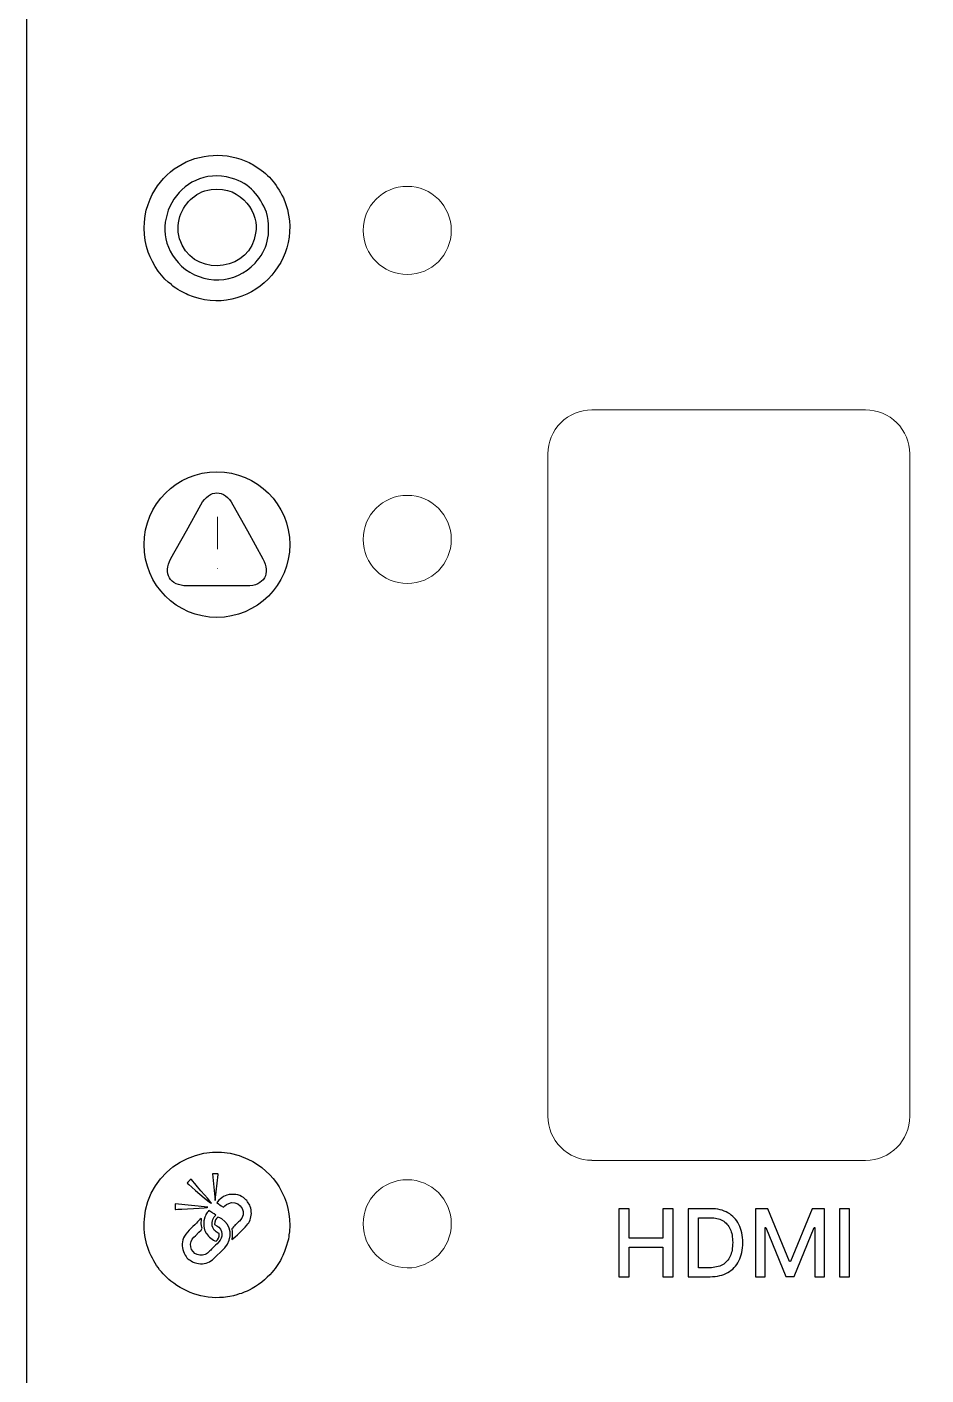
# Model space of a CAD drawing. Header units: millimetres. Extents: x -18 to 18, y -61 to 61.
# Drawn here: x -18.5 to 1.87, y -13.36 to 17.17 of the extents above; entities that cross this region are included whole.
import ezdxf

# ---------------------------------------------------------------- set-up
doc = ezdxf.new("R2010")
doc.units = ezdxf.units.MM
doc.header["$MEASUREMENT"] = 0
doc.layers.add('Layer 1', color=7, linetype='Continuous')

msp = doc.modelspace()

# ---------------------------------------------------------------- linework, layer by layer
at = {"layer": 'Layer 1', "color": 2}
msp.add_open_spline([(18.4995, 61.0002), (18.4995, 61.0002), (-18.4996, 61.0002), (-18.4996, 61.0002), (-18.4996, 61.0002), (-18.4996, 61.0002), (-18.4996, -61.0002), (-18.4996, -61.0002), (-18.4996, -61.0002), (-18.4996, -61.0002), (18.4995, -61.0002), (18.4995, -61.0002), (18.4995, -61.0002), (18.4995, -61.0002), (18.4995, 61.0002), (18.4995, 61.0002)], degree=3, knots=[0, 0, 0, 0, 0.2, 0.2, 0.2, 0.2, 0.4, 0.4, 0.4, 0.4, 0.6, 0.6, 0.6, 0.6, 1, 1, 1, 1], dxfattribs=at)
at = {"layer": 'Layer 1', "lineweight": 5}
for points in [[(-18.4996, 59.5009), (-18.4996, 59.5009), (-18.4996, -59.4974), (-18.4996, -59.4974)], [(0.501, 8.5), (0.501, 8.5), (-5.7007, 8.5), (-5.7007, 8.5)], [(-6.6991, 7.5018), (-6.6991, 7.5018), (-6.6991, -7.4982), (-6.6991, -7.4982)], [(1.4994, -7.4982), (1.4994, -7.4982), (1.4994, 7.5018), (1.4994, 7.5018)], [(0.501, -8.5), (1.0549, -8.5), (1.4994, -8.052), (1.4994, -7.5018)], [(-5.7007, -8.5), (-5.7007, -8.5), (0.501, -8.5), (0.501, -8.5)]]:
    msp.add_open_spline(points, degree=3, dxfattribs=at)
at = {"layer": 'Layer 1'}
for points, knots in [([(-13.3631, 14.0443), (-13.4449, 14.0951), (-13.554, 14.1427), (-13.6564, 14.1766), (-13.6564, 14.1766), (-14.1884, 14.3636), (-14.8125, 14.2514), (-15.2457, 13.8912), (-15.2457, 13.8912), (-15.4743, 13.7011), (-15.6413, 13.4767), (-15.7573, 13.1539), (-15.7573, 13.1539), (-15.8767, 12.8208), (-15.8732, 12.4064), (-15.7505, 12.0698), (-15.7505, 12.0698), (-15.6549, 11.8014), (-15.4231, 11.4479), (-15.2219, 11.3392), (-15.2219, 11.3392), (-15.2081, 11.3152), (-15.2389, 11.3459), (-15.1945, 11.305), (-15.1945, 11.305), (-15.1229, 11.2404), (-14.9456, 11.1487), (-14.8569, 11.1082), (-14.8569, 11.1082), (-13.4961, 10.5134), (-12.0841, 11.9135), (-12.6912, 13.2999), (-12.6912, 13.2999), (-12.8583, 13.6366), (-13.0356, 13.8471), (-13.3631, 14.0443)], [0, 0, 0, 0, 0.1, 0.1, 0.1, 0.1, 0.2, 0.2, 0.2, 0.2, 0.3, 0.3, 0.3, 0.3, 0.4, 0.4, 0.4, 0.4, 0.5, 0.5, 0.5, 0.5, 0.6, 0.6, 0.6, 0.6, 0.7, 0.7, 0.7, 0.7, 0.8, 0.8, 0.8, 0.8, 1, 1, 1, 1]), ([(-14.9967, 11.7572), (-15.8937, 12.5863), (-15.0649, 14.0884), (-13.8712, 13.7487), (-13.8712, 13.7487), (-13.4244, 13.6227), (-13.2368, 13.344), (-13.0732, 12.9772), (-13.0732, 12.9772), (-12.9537, 12.4607), (-13.0561, 12.1308), (-13.3324, 11.8218), (-13.3324, 11.8218), (-13.7655, 11.3392), (-14.5295, 11.3255), (-14.9967, 11.7572)], [0, 0, 0, 0, 0.2, 0.2, 0.2, 0.2, 0.4, 0.4, 0.4, 0.4, 0.6, 0.6, 0.6, 0.6, 1, 1, 1, 1]), ([(-13.3187, 12.5048), (-13.2267, 12.8988), (-13.612, 13.5924), (-14.3248, 13.4904), (-14.3248, 13.4904), (-14.5397, 13.4598), (-14.6728, 13.3747), (-14.7921, 13.2626), (-14.7921, 13.2626), (-15.0411, 13.0382), (-15.1775, 12.6202), (-14.9831, 12.2296), (-14.9831, 12.2296), (-14.6249, 11.4888), (-13.4143, 11.6655), (-13.3187, 12.5048)], [0, 0, 0, 0, 0.2, 0.2, 0.2, 0.2, 0.4, 0.4, 0.4, 0.4, 0.6, 0.6, 0.6, 0.6, 1, 1, 1, 1]), ([(-14.1956, 3.7977), (-13.2847, 3.7977), (-12.5464, 4.5361), (-12.5464, 5.4469), (-12.5464, 5.4469), (-12.5464, 6.3577), (-13.2847, 7.0961), (-14.1956, 7.0961), (-14.1956, 7.0961), (-15.1064, 7.0961), (-15.8448, 6.3577), (-15.8448, 5.4469), (-15.8448, 5.4469), (-15.8448, 4.5361), (-15.1064, 3.7977), (-14.1956, 3.7977)], [0, 0, 0, 0, 0.2, 0.2, 0.2, 0.2, 0.4, 0.4, 0.4, 0.4, 0.6, 0.6, 0.6, 0.6, 1, 1, 1, 1]), ([(-14.8744, 4.5131), (-14.8744, 4.5131), (-14.1959, 4.5131), (-14.1959, 4.5131), (-14.1959, 4.5131), (-14.1959, 4.5131), (-14.1959, 4.5117), (-14.1959, 4.5117), (-14.1959, 4.5117), (-14.1959, 4.5117), (-13.5173, 4.5117), (-13.5173, 4.5117), (-13.5173, 4.5117), (-13.1299, 4.5117), (-12.9664, 4.7897), (-13.1544, 5.1286), (-13.1544, 5.1286), (-13.1544, 5.1286), (-13.5039, 5.7579), (-13.5039, 5.7579), (-13.5039, 5.7579), (-13.5039, 5.7579), (-13.8331, 6.3503), (-13.8331, 6.3503), (-13.8331, 6.3503), (-14.0324, 6.7098), (-14.3593, 6.7098), (-14.5587, 6.3503), (-14.5587, 6.3503), (-14.5587, 6.3503), (-14.8879, 5.759), (-14.8879, 5.759), (-14.8879, 5.759), (-14.8879, 5.759), (-15.2372, 5.1301), (-15.2372, 5.1301), (-15.2372, 5.1301), (-15.4253, 4.7907), (-15.2631, 4.5131), (-14.8744, 4.5131)], [0, 0, 0, 0, 0.0909091, 0.0909091, 0.0909091, 0.0909091, 0.1818182, 0.1818182, 0.1818182, 0.1818182, 0.2727273, 0.2727273, 0.2727273, 0.2727273, 0.3636364, 0.3636364, 0.3636364, 0.3636364, 0.4545455, 0.4545455, 0.4545455, 0.4545455, 0.5454545, 0.5454545, 0.5454545, 0.5454545, 0.6363636, 0.6363636, 0.6363636, 0.6363636, 0.7272727, 0.7272727, 0.7272727, 0.7272727, 0.8181818, 0.8181818, 0.8181818, 0.8181818, 1, 1, 1, 1]), ([(-12.5672, -10.1824), (-12.5633, -10.1747), (-12.5633, -10.1824), (-12.5595, -10.167), (-12.5595, -10.167), (-12.5595, -10.167), (-12.5517, -10.1091), (-12.5517, -10.1091), (-12.5517, -10.1091), (-12.5247, -9.7383), (-12.598, -9.4219), (-12.7873, -9.1016), (-12.7873, -9.1016), (-12.942, -8.843), (-13.1893, -8.6116), (-13.4945, -8.4687), (-13.4945, -8.4687), (-14.5495, -7.9744), (-15.7549, -8.704), (-15.84, -9.8311), (-15.84, -9.8311), (-15.8709, -10.2482), (-15.7472, -10.6068), (-15.5617, -10.881), (-15.5617, -10.881), (-15.4807, -11.0044), (-15.3569, -11.1396), (-15.2411, -11.2323), (-15.2411, -11.2323), (-14.8817, -11.5178), (-14.4296, -11.6646), (-13.9581, -11.5911), (-13.9581, -11.5911), (-13.908, -11.5834), (-13.738, -11.5566), (-13.6916, -11.5255), (-13.6916, -11.5255), (-13.6916, -11.5255), (-13.6877, -11.5216), (-13.6877, -11.5216), (-13.6877, -11.5216), (-13.6491, -11.5255), (-13.5061, -11.456), (-13.4675, -11.4366), (-13.4675, -11.4366), (-13.2743, -11.3442), (-13.0733, -11.1858), (-12.9459, -11.0316), (-12.9459, -11.0316), (-12.8569, -10.9234), (-12.772, -10.8076), (-12.7024, -10.657), (-12.7024, -10.657), (-12.6676, -10.58), (-12.5517, -10.275), (-12.5672, -10.1824)], [0, 0, 0, 0, 0.0666667, 0.0666667, 0.0666667, 0.0666667, 0.1333333, 0.1333333, 0.1333333, 0.1333333, 0.2, 0.2, 0.2, 0.2, 0.2666667, 0.2666667, 0.2666667, 0.2666667, 0.3333333, 0.3333333, 0.3333333, 0.3333333, 0.4, 0.4, 0.4, 0.4, 0.4666667, 0.4666667, 0.4666667, 0.4666667, 0.5333333, 0.5333333, 0.5333333, 0.5333333, 0.6, 0.6, 0.6, 0.6, 0.6666667, 0.6666667, 0.6666667, 0.6666667, 0.7333333, 0.7333333, 0.7333333, 0.7333333, 0.8, 0.8, 0.8, 0.8, 0.8666667, 0.8666667, 0.8666667, 0.8666667, 1, 1, 1, 1]), ([(-14.1668, -8.8162), (-14.1668, -8.8162), (-14.2325, -9.4103), (-14.2325, -9.4103), (-14.2325, -9.4103), (-14.2325, -9.4103), (-14.2944, -8.8046), (-14.2944, -8.8046), (-14.2944, -8.8046), (-14.2712, -8.8046), (-14.248, -8.8046), (-14.2248, -8.8046), (-14.2248, -8.8046), (-14.1591, -8.8046), (-14.1745, -8.8084), (-14.1668, -8.8162)], [0, 0, 0, 0, 0.2, 0.2, 0.2, 0.2, 0.4, 0.4, 0.4, 0.4, 0.6, 0.6, 0.6, 0.6, 1, 1, 1, 1]), ([(-14.7659, -8.9396), (-14.7619, -8.9587), (-14.3561, -9.4142), (-14.3331, -9.453), (-14.3331, -9.453), (-14.3331, -9.453), (-14.3215, -9.4723), (-14.3215, -9.4723), (-14.3215, -9.4723), (-14.3176, -9.4914), (-14.8315, -9.0515), (-14.8701, -9.0166), (-14.8701, -9.0166), (-14.8624, -8.9936), (-14.8083, -8.9396), (-14.7773, -8.9242), (-14.7773, -8.9242), (-14.7696, -8.9358), (-14.7696, -8.9358), (-14.7659, -8.9396)], [0, 0, 0, 0, 0.1666667, 0.1666667, 0.1666667, 0.1666667, 0.3333333, 0.3333333, 0.3333333, 0.3333333, 0.5, 0.5, 0.5, 0.5, 0.6666667, 0.6666667, 0.6666667, 0.6666667, 1, 1, 1, 1]), ([(-13.7225, -9.9046), (-13.7109, -9.9006), (-13.6993, -9.8851), (-13.6877, -9.8774), (-13.6877, -9.8774), (-13.4945, -9.696), (-13.6529, -9.4296), (-13.8693, -9.4568), (-13.8693, -9.4568), (-13.9583, -9.4684), (-14.0084, -9.5224), (-14.0471, -9.5608), (-14.0471, -9.5608), (-14.2016, -9.4607), (-14.1668, -9.4759), (-14.2016, -9.4607), (-14.2016, -9.4607), (-14.1939, -9.4414), (-14.1128, -9.364), (-14.0857, -9.3447), (-14.0857, -9.3447), (-14.0355, -9.31), (-13.9929, -9.2907), (-13.9196, -9.2755), (-13.9196, -9.2755), (-13.7688, -9.256), (-13.6645, -9.283), (-13.5564, -9.3756), (-13.5564, -9.3756), (-13.5409, -9.3912), (-13.5371, -9.399), (-13.5216, -9.4103), (-13.5216, -9.4103), (-13.4713, -9.4798), (-13.4249, -9.5415), (-13.4172, -9.6615), (-13.4172, -9.6615), (-13.4095, -9.7732), (-13.4443, -9.8656), (-13.4945, -9.9391), (-13.4945, -9.9391), (-13.5293, -9.9856), (-13.8075, -10.2711), (-13.8577, -10.2904), (-13.8577, -10.2904), (-13.8384, -10.1786), (-13.85, -10.1515), (-13.8616, -10.0474), (-13.8616, -10.0474), (-13.8461, -10.0358), (-13.7881, -9.9818), (-13.7804, -9.9623), (-13.7804, -9.9623), (-13.7611, -9.9507), (-13.7341, -9.9314), (-13.7225, -9.9046)], [0, 0, 0, 0, 0.0666667, 0.0666667, 0.0666667, 0.0666667, 0.1333333, 0.1333333, 0.1333333, 0.1333333, 0.2, 0.2, 0.2, 0.2, 0.2666667, 0.2666667, 0.2666667, 0.2666667, 0.3333333, 0.3333333, 0.3333333, 0.3333333, 0.4, 0.4, 0.4, 0.4, 0.4666667, 0.4666667, 0.4666667, 0.4666667, 0.5333333, 0.5333333, 0.5333333, 0.5333333, 0.6, 0.6, 0.6, 0.6, 0.6666667, 0.6666667, 0.6666667, 0.6666667, 0.7333333, 0.7333333, 0.7333333, 0.7333333, 0.8, 0.8, 0.8, 0.8, 0.8666667, 0.8666667, 0.8666667, 0.8666667, 1, 1, 1, 1]), ([(-15.1291, -9.611), (-15.1405, -9.6036), (-15.1405, -9.6227), (-15.1405, -9.5531), (-15.1405, -9.5531), (-15.1405, -9.5302), (-15.1405, -9.507), (-15.1405, -9.4836), (-15.1405, -9.4836), (-15.1405, -9.4836), (-14.4025, -9.5608), (-14.4025, -9.5608), (-14.4025, -9.5608), (-14.3524, -9.5842), (-15.0827, -9.5998), (-15.1291, -9.611)], [0, 0, 0, 0, 0.2, 0.2, 0.2, 0.2, 0.4, 0.4, 0.4, 0.4, 0.6, 0.6, 0.6, 0.6, 1, 1, 1, 1]), ([(-14.4721, -9.7888), (-14.4528, -9.7422), (-14.4373, -9.7115), (-14.4141, -9.6766), (-14.4141, -9.6766), (-14.3987, -9.6575), (-14.3909, -9.6498), (-14.3755, -9.6343), (-14.3755, -9.6343), (-14.2287, -9.731), (-14.3677, -9.6382), (-14.2171, -9.7383), (-14.2171, -9.7383), (-14.2673, -9.781), (-14.3253, -9.8735), (-14.3021, -9.9818), (-14.3021, -9.9818), (-14.2789, -10.0936), (-14.2093, -10.1207), (-14.1437, -10.1592), (-14.1437, -10.1592), (-14.1321, -10.2403), (-14.1784, -10.2982), (-14.2132, -10.3288), (-14.2132, -10.3288), (-14.2944, -10.3176), (-14.3871, -10.221), (-14.4257, -10.167), (-14.4257, -10.167), (-14.4528, -10.1282), (-14.4721, -10.0858), (-14.4837, -10.0358), (-14.4837, -10.0358), (-14.4992, -9.9663), (-14.4876, -9.92), (-14.4953, -9.8656), (-14.4953, -9.8656), (-14.4953, -9.8656), (-14.4721, -9.7888), (-14.4721, -9.7888)], [0, 0, 0, 0, 0.0909091, 0.0909091, 0.0909091, 0.0909091, 0.1818182, 0.1818182, 0.1818182, 0.1818182, 0.2727273, 0.2727273, 0.2727273, 0.2727273, 0.3636364, 0.3636364, 0.3636364, 0.3636364, 0.4545455, 0.4545455, 0.4545455, 0.4545455, 0.5454545, 0.5454545, 0.5454545, 0.5454545, 0.6363636, 0.6363636, 0.6363636, 0.6363636, 0.7272727, 0.7272727, 0.7272727, 0.7272727, 0.8181818, 0.8181818, 0.8181818, 0.8181818, 1, 1, 1, 1]), ([(-5.0923, -11.1339), (-5.0923, -11.1339), (-5.0923, -9.5944), (-5.0923, -9.5944), (-5.0923, -9.5944), (-5.0923, -9.5944), (-4.86, -9.5944), (-4.86, -9.5944), (-4.86, -9.5944), (-4.86, -9.5944), (-4.86, -10.2632), (-4.86, -10.2632), (-4.86, -10.2632), (-4.86, -10.2632), (-4.0927, -10.2632), (-4.0927, -10.2632), (-4.0927, -10.2632), (-4.0927, -10.2632), (-4.0927, -9.5944), (-4.0927, -9.5944), (-4.0927, -9.5944), (-4.0927, -9.5944), (-3.8596, -9.5944), (-3.8596, -9.5944), (-3.8596, -9.5944), (-3.8596, -9.5944), (-3.8596, -11.1339), (-3.8596, -11.1339), (-3.8596, -11.1339), (-3.8596, -11.1339), (-4.0927, -11.1339), (-4.0927, -11.1339), (-4.0927, -11.1339), (-4.0927, -11.1339), (-4.0927, -10.4626), (-4.0927, -10.4626), (-4.0927, -10.4626), (-4.0927, -10.4626), (-4.86, -10.4626), (-4.86, -10.4626), (-4.86, -10.4626), (-4.86, -10.4626), (-4.86, -11.1339), (-4.86, -11.1339), (-4.86, -11.1339), (-4.86, -11.1339), (-5.0923, -11.1339), (-5.0923, -11.1339)], [0, 0, 0, 0, 0.0769231, 0.0769231, 0.0769231, 0.0769231, 0.1538462, 0.1538462, 0.1538462, 0.1538462, 0.2307692, 0.2307692, 0.2307692, 0.2307692, 0.3076923, 0.3076923, 0.3076923, 0.3076923, 0.3846154, 0.3846154, 0.3846154, 0.3846154, 0.4615385, 0.4615385, 0.4615385, 0.4615385, 0.5384615, 0.5384615, 0.5384615, 0.5384615, 0.6153846, 0.6153846, 0.6153846, 0.6153846, 0.6923077, 0.6923077, 0.6923077, 0.6923077, 0.7692308, 0.7692308, 0.7692308, 0.7692308, 0.8461538, 0.8461538, 0.8461538, 0.8461538, 1, 1, 1, 1]), ([(-3.0231, -11.1339), (-3.0231, -11.1339), (-3.5214, -11.1339), (-3.5214, -11.1339), (-3.5214, -11.1339), (-3.5214, -11.1339), (-3.5214, -9.5944), (-3.5214, -9.5944), (-3.5214, -9.5944), (-3.5214, -9.5944), (-3.0072, -9.5944), (-3.0072, -9.5944), (-3.0072, -9.5944), (-2.8564, -9.5944), (-2.727, -9.6251), (-2.6187, -9.6868), (-2.6187, -9.6868), (-2.5104, -9.7479), (-2.4275, -9.836), (-2.3699, -9.9507), (-2.3699, -9.9507), (-2.3118, -10.065), (-2.2827, -10.2019), (-2.2827, -10.3618), (-2.2827, -10.3618), (-2.2827, -10.5222), (-2.312, -10.6602), (-2.3707, -10.7751), (-2.3707, -10.7751), (-2.4288, -10.8906), (-2.513, -10.9791), (-2.6232, -11.0415), (-2.6232, -11.0415), (-2.7334, -11.1028), (-2.8667, -11.1339), (-3.0231, -11.1339)], [0, 0, 0, 0, 0.1, 0.1, 0.1, 0.1, 0.2, 0.2, 0.2, 0.2, 0.3, 0.3, 0.3, 0.3, 0.4, 0.4, 0.4, 0.4, 0.5, 0.5, 0.5, 0.5, 0.6, 0.6, 0.6, 0.6, 0.7, 0.7, 0.7, 0.7, 0.8, 0.8, 0.8, 0.8, 1, 1, 1, 1]), ([(-1.9939, -9.5944), (-1.9939, -9.5944), (-1.712, -9.5944), (-1.712, -9.5944), (-1.712, -9.5944), (-1.712, -9.5944), (-1.222, -10.791), (-1.222, -10.791), (-1.222, -10.791), (-1.222, -10.791), (-1.2039, -10.791), (-1.2039, -10.791), (-1.2039, -10.791), (-1.2039, -10.791), (-0.7139, -9.5944), (-0.7139, -9.5944), (-0.7139, -9.5944), (-0.7139, -9.5944), (-0.432, -9.5944), (-0.432, -9.5944), (-0.432, -9.5944), (-0.432, -9.5944), (-0.432, -11.1339), (-0.432, -11.1339), (-0.432, -11.1339), (-0.432, -11.1339), (-0.653, -11.1339), (-0.653, -11.1339), (-0.653, -11.1339), (-0.653, -11.1339), (-0.653, -10.0199), (-0.653, -10.0199), (-0.653, -10.0199), (-0.653, -10.0199), (-0.6672, -10.0199), (-0.6672, -10.0199), (-0.6672, -10.0199), (-0.6672, -10.0199), (-1.1212, -11.1315), (-1.1212, -11.1315), (-1.1212, -11.1315), (-1.1212, -11.1315), (-1.3047, -11.1315), (-1.3047, -11.1315), (-1.3047, -11.1315), (-1.3047, -11.1315), (-1.7587, -10.0191), (-1.7587, -10.0191), (-1.7587, -10.0191), (-1.7587, -10.0191), (-1.773, -10.0191), (-1.773, -10.0191), (-1.773, -10.0191), (-1.773, -10.0191), (-1.773, -11.1339), (-1.773, -11.1339), (-1.773, -11.1339), (-1.773, -11.1339), (-1.9939, -11.1339), (-1.9939, -11.1339), (-1.9939, -11.1339), (-1.9939, -11.1339), (-1.9939, -9.5944), (-1.9939, -9.5944)], [0, 0, 0, 0, 0.0588235, 0.0588235, 0.0588235, 0.0588235, 0.1176471, 0.1176471, 0.1176471, 0.1176471, 0.1764706, 0.1764706, 0.1764706, 0.1764706, 0.2352941, 0.2352941, 0.2352941, 0.2352941, 0.2941176, 0.2941176, 0.2941176, 0.2941176, 0.3529412, 0.3529412, 0.3529412, 0.3529412, 0.4117647, 0.4117647, 0.4117647, 0.4117647, 0.4705882, 0.4705882, 0.4705882, 0.4705882, 0.5294118, 0.5294118, 0.5294118, 0.5294118, 0.5882353, 0.5882353, 0.5882353, 0.5882353, 0.6470588, 0.6470588, 0.6470588, 0.6470588, 0.7058824, 0.7058824, 0.7058824, 0.7058824, 0.7647059, 0.7647059, 0.7647059, 0.7647059, 0.8235294, 0.8235294, 0.8235294, 0.8235294, 0.8823529, 0.8823529, 0.8823529, 0.8823529, 1, 1, 1, 1]), ([(0.1378, -9.5944), (0.1378, -9.5944), (0.1378, -11.1339), (0.1378, -11.1339), (0.1378, -11.1339), (0.1378, -11.1339), (-0.0944, -11.1339), (-0.0944, -11.1339), (-0.0944, -11.1339), (-0.0944, -11.1339), (-0.0944, -9.5944), (-0.0944, -9.5944), (-0.0944, -9.5944), (-0.0944, -9.5944), (0.1378, -9.5944), (0.1378, -9.5944)], [0, 0, 0, 0, 0.2, 0.2, 0.2, 0.2, 0.4, 0.4, 0.4, 0.4, 0.6, 0.6, 0.6, 0.6, 1, 1, 1, 1]), ([(-14.7311, -10.8076), (-14.7427, -10.796), (-14.7311, -10.8076), (-14.7465, -10.796), (-14.7465, -10.796), (-14.8315, -10.742), (-14.8779, -10.7303), (-14.9397, -10.603), (-14.9397, -10.603), (-14.9899, -10.5028), (-14.9976, -10.3638), (-14.9512, -10.2559), (-14.9512, -10.2559), (-14.9049, -10.1436), (-14.7541, -10.0124), (-14.6615, -9.92), (-14.6615, -9.92), (-14.6267, -9.8851), (-14.5957, -9.8467), (-14.5495, -9.8195), (-14.5495, -9.8195), (-14.5379, -9.8272), (-14.5455, -9.8156), (-14.5417, -9.835), (-14.5417, -9.835), (-14.5957, -10.1359), (-14.4141, -9.9391), (-14.6847, -10.2054), (-14.6847, -10.2054), (-14.7272, -10.2482), (-14.7889, -10.302), (-14.7928, -10.3984), (-14.7928, -10.3984), (-14.8044, -10.5723), (-14.6305, -10.6996), (-14.4605, -10.6302), (-14.4605, -10.6302), (-14.4257, -10.6147), (-14.3948, -10.5875), (-14.3755, -10.5684), (-14.3755, -10.5684), (-14.3524, -10.5412), (-14.3215, -10.5183), (-14.2983, -10.4912), (-14.2983, -10.4912), (-14.2828, -10.4756), (-14.2751, -10.464), (-14.2635, -10.4563), (-14.2635, -10.4563), (-14.1668, -10.3678), (-14.0471, -10.2632), (-14.0935, -10.1091), (-14.0935, -10.1091), (-14.1167, -10.0319), (-14.1708, -9.9818), (-14.248, -9.9546), (-14.248, -9.9546), (-14.2519, -9.8696), (-14.2171, -9.8156), (-14.1745, -9.785), (-14.1745, -9.785), (-14.1437, -9.7888), (-14.1089, -9.8118), (-14.0819, -9.8272), (-14.0819, -9.8272), (-13.8809, -9.9584), (-13.8152, -10.2594), (-14.02, -10.4795), (-14.02, -10.4795), (-14.02, -10.4795), (-14.2944, -10.7536), (-14.2944, -10.7536), (-14.2944, -10.7536), (-14.3909, -10.8192), (-14.4876, -10.8578), (-14.6151, -10.8387), (-14.6151, -10.8387), (-14.6576, -10.8308), (-14.7079, -10.8115), (-14.7311, -10.8076)], [0, 0, 0, 0, 0.047619, 0.047619, 0.047619, 0.047619, 0.0952381, 0.0952381, 0.0952381, 0.0952381, 0.1428571, 0.1428571, 0.1428571, 0.1428571, 0.1904762, 0.1904762, 0.1904762, 0.1904762, 0.2380952, 0.2380952, 0.2380952, 0.2380952, 0.2857143, 0.2857143, 0.2857143, 0.2857143, 0.3333333, 0.3333333, 0.3333333, 0.3333333, 0.3809524, 0.3809524, 0.3809524, 0.3809524, 0.4285714, 0.4285714, 0.4285714, 0.4285714, 0.4761905, 0.4761905, 0.4761905, 0.4761905, 0.5238095, 0.5238095, 0.5238095, 0.5238095, 0.5714286, 0.5714286, 0.5714286, 0.5714286, 0.6190476, 0.6190476, 0.6190476, 0.6190476, 0.6666667, 0.6666667, 0.6666667, 0.6666667, 0.7142857, 0.7142857, 0.7142857, 0.7142857, 0.7619048, 0.7619048, 0.7619048, 0.7619048, 0.8095238, 0.8095238, 0.8095238, 0.8095238, 0.8571429, 0.8571429, 0.8571429, 0.8571429, 0.9047619, 0.9047619, 0.9047619, 0.9047619, 1, 1, 1, 1]), ([(-3.2891, -10.9307), (-3.2891, -10.9307), (-3.0359, -10.9307), (-3.0359, -10.9307), (-3.0359, -10.9307), (-2.9186, -10.9307), (-2.8211, -10.9088), (-2.7435, -10.8647), (-2.7435, -10.8647), (-2.6658, -10.8199), (-2.6076, -10.7558), (-2.5691, -10.6715), (-2.5691, -10.6715), (-2.5306, -10.5868), (-2.5112, -10.4838), (-2.5112, -10.3618), (-2.5112, -10.3618), (-2.5112, -10.2411), (-2.5306, -10.1387), (-2.5691, -10.0544), (-2.5691, -10.0544), (-2.6072, -9.9702), (-2.664, -9.9063), (-2.7398, -9.8628), (-2.7398, -9.8628), (-2.8154, -9.8191), (-2.9094, -9.7972), (-3.0216, -9.7972), (-3.0216, -9.7972), (-3.0216, -9.7972), (-3.2891, -9.7972), (-3.2891, -9.7972), (-3.2891, -9.7972), (-3.2891, -9.7972), (-3.2891, -10.9307), (-3.2891, -10.9307)], [0, 0, 0, 0, 0.1, 0.1, 0.1, 0.1, 0.2, 0.2, 0.2, 0.2, 0.3, 0.3, 0.3, 0.3, 0.4, 0.4, 0.4, 0.4, 0.5, 0.5, 0.5, 0.5, 0.6, 0.6, 0.6, 0.6, 0.7, 0.7, 0.7, 0.7, 0.8, 0.8, 0.8, 0.8, 1, 1, 1, 1])]:
    msp.add_open_spline(points, degree=3, knots=knots, dxfattribs=at)
at = {"layer": 'Layer 1', "color": 7, "lineweight": 5}
for points in [[(-8.8864, 12.564), (-8.8864, 13.1179), (-9.3344, 13.5624), (-9.8848, 13.5624), (-9.8848, 13.5624), (-10.4386, 13.5624), (-10.8831, 13.1144), (-10.8831, 12.564), (-10.8831, 12.564), (-10.8831, 12.0102), (-10.4351, 11.5658), (-9.8848, 11.5658), (-9.8848, 11.5658), (-9.3344, 11.5622), (-8.8864, 12.0102), (-8.8864, 12.564)], [(-8.8864, 5.565), (-8.8864, 6.1189), (-9.3344, 6.5634), (-9.8848, 6.5634), (-9.8848, 6.5634), (-10.4386, 6.5634), (-10.8831, 6.1153), (-10.8831, 5.565), (-10.8831, 5.565), (-10.8831, 5.0113), (-10.4351, 4.5667), (-9.8848, 4.5667), (-9.8848, 4.5667), (-9.3344, 4.5633), (-8.8864, 5.0113), (-8.8864, 5.565)], [(-8.8864, -9.9359), (-8.8864, -9.382), (-9.3344, -8.9375), (-9.8848, -8.9375), (-9.8848, -8.9375), (-10.4386, -8.9375), (-10.8831, -9.3856), (-10.8831, -9.9359), (-10.8831, -9.9359), (-10.8831, -10.4898), (-10.4351, -10.9343), (-9.8848, -10.9343), (-9.8848, -10.9343), (-9.3344, -10.9378), (-8.8864, -10.4898), (-8.8864, -9.9359)]]:
    msp.add_open_spline(points, degree=3, knots=[0, 0, 0, 0, 0.2, 0.2, 0.2, 0.2, 0.4, 0.4, 0.4, 0.4, 0.6, 0.6, 0.6, 0.6, 1, 1, 1, 1], dxfattribs=at)
at = {"layer": 'Layer 1', "lineweight": 5}
for points in [[(-5.7007, 8.5), (-5.9652, 8.5), (-6.2192, 8.3943), (-6.4063, 8.2072), (-6.4063, 8.2072), (-6.5932, 8.0203), (-6.6991, 7.7663), (-6.6991, 7.5018)], [(1.4994, 7.5018), (1.4994, 7.7663), (1.3936, 8.0203), (1.2066, 8.2072), (1.2066, 8.2072), (1.0197, 8.3943), (0.7657, 8.5), (0.501, 8.5)], [(-6.6991, -7.4982), (-6.6991, -7.7628), (-6.5932, -8.0168), (-6.4063, -8.2038), (-6.4063, -8.2038), (-6.2192, -8.3907), (-5.9652, -8.4966), (-5.7007, -8.4966)]]:
    msp.add_open_spline(points, degree=3, knots=[0, 0, 0, 0, 0.3333333, 0.3333333, 0.3333333, 0.3333333, 1, 1, 1, 1], dxfattribs=at)
at = {"layer": 'Layer 1', "lineweight": 15}
msp.add_open_spline([(-14.1856, 6.0762), (-14.1856, 6.0762), (-14.1856, 5.3449), (-14.1856, 5.3449)], degree=3, dxfattribs=at)
at = {"layer": 'Layer 1', "lineweight": 20}
msp.add_open_spline([(-14.1867, 4.903), (-14.1867, 4.903), (-14.1853, 4.903), (-14.1853, 4.903)], degree=3, dxfattribs=at)

doc.saveas('drawing.dxf')
